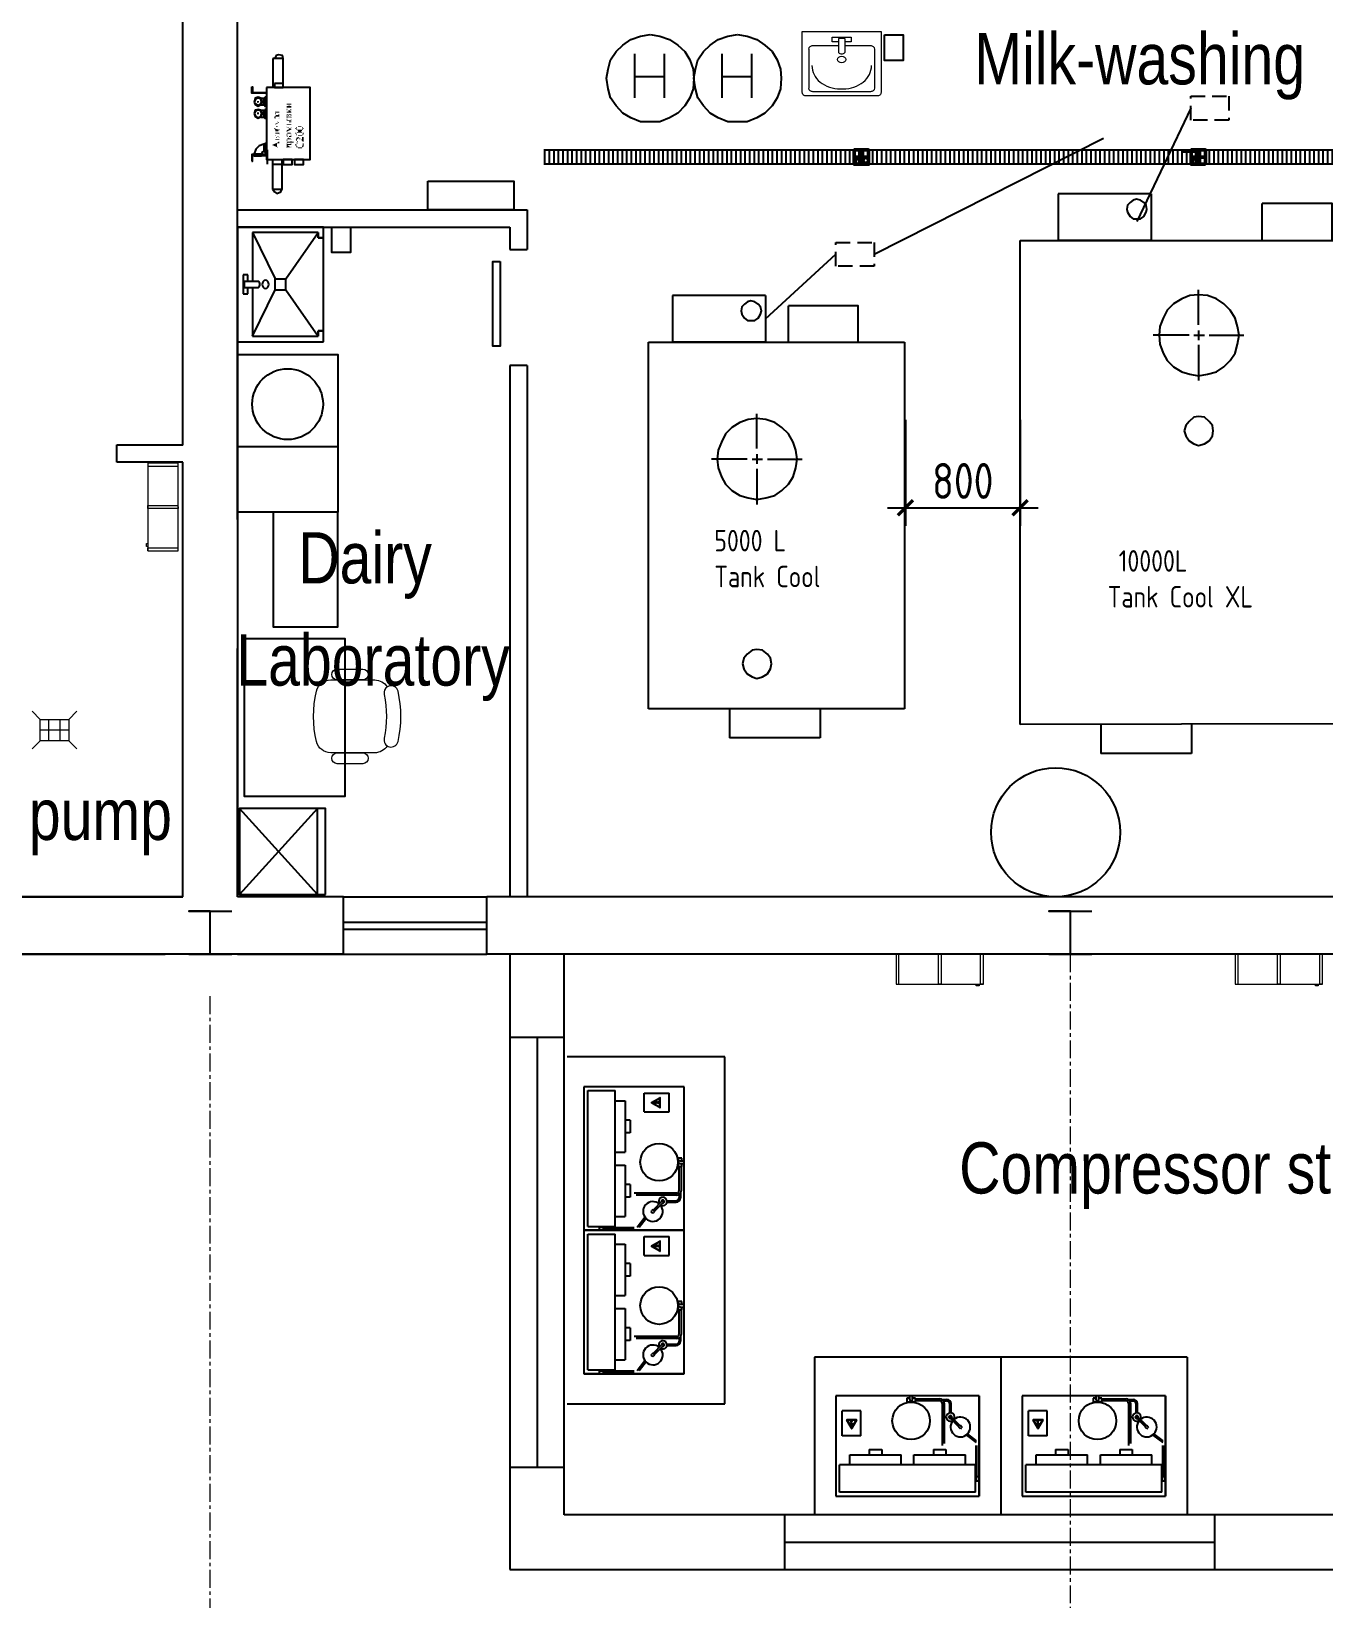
# Model space of a CAD drawing. Header units: millimetres. Extents: x 18087 to 88242, y 6810 to 56435.
# Drawn here: x 70475 to 79489, y 18742 to 29670 of the extents above; entities that cross this region are included whole.
import ezdxf
from ezdxf.enums import TextEntityAlignment as Align

# ---------------------------------------------------------------- set-up
doc = ezdxf.new("R2010")
doc.units = ezdxf.units.MM
doc.linetypes.add('CENTER', pattern=[2, 1.25, -0.25, 0.25, -0.25])
doc.linetypes.add('HIDDEN', pattern=[0.375, 0.25, -0.125])
for name, color, linetype, lineweight in [('11тх', 3, 'Continuous', 30), ('axis 2', 40, 'CENTER', 9), ('dim', 4, 'Continuous', 20)]:
    doc.layers.add(name, color=color, linetype=linetype, lineweight=lineweight)
for name, color, linetype in [('equipment2', 4, 'Continuous'), ('equipments', 4, 'Continuous'), ('sanitary', 4, 'Continuous'), ('Tehnologia', 4, 'Continuous'), ('Tehnologiya', 4, 'Continuous'), ('txt', 7, 'Continuous'), ('wall', 5, 'Continuous'), ('wall2', 7, 'Continuous'), ('К1', 16, 'Continuous')]:
    doc.layers.add(name, color=color, linetype=linetype)
doc.styles.add('Arial', font='arial.ttf', dxfattribs={"width": 0.8, "height": 1.75})
doc.styles.add('GOST 2.304', font='CS_Gost2304.shx')
doc.styles.get("Standard").update_dxf_attribs({"font": 'arial.ttf'})
doc.linetypes.add('ЗИГЗАГ', pattern='A,0.0001,-0.2,[131,ltypeshp.shx,S=0.2,R=0,X=-0.2,Y=0],-0.4,[131,ltypeshp.shx,S=0.2,R=180,X=0.2,Y=0],-0.2', length=0.8001)
doc.dimstyles.new('SPDS$0', dxfattribs={"dimscale": 100, "dimtxt": 2.5, "dimasz": 1.5, "dimexe": 1.25, "dimexo": 0.625, "dimtad": 1, "dimdec": 0, "dimrnd": 0.001, "dimtxsty": 'GOST 2.304', "dimblk": 'ARCHTICK', "dimcen": 1.5, "dimdle": 1.25, "dimadec": 0, "dimazin": 2, "dimtfac": 0.75, "dimtdec": 0, "dimtmove": 1, "dimatfit": 0, "dimfxl": 1, "dimtolj": 1, "dimarcsym": 0})

# ---------------------------------------------------------------- blocks, each defined once
blk = doc.blocks.new('input_sink2.dwg')
at = {"color": 0, "linetype": 'Continuous', "lineweight": 0, "ltscale": 25.4}
for p, q in [((396, 230), (124, 230)), ((102, 203), (102, 22)), ((419, -203), (419, 203)), ((41, -67), (41, 67)), ((41, 67), (72, 67)), ((49, 22), (147, 22)), ((49, 22), (49, -22)), ((72, 67), (72, 22)), ((401, -10), (401, 10)), ((72, -67), (41, -67)), ((49, -22), (147, -22)), ((72, -22), (72, -67)), ((102, -22), (102, -203)), ((124, -230), (396, -230))]:
    blk.add_line(p, q, dxfattribs=at)
at = {"color": 0, "linetype": 'Continuous', "lineweight": 0, "ltscale": 25.4, "flags": 128}
blk.add_lwpolyline([(450, -248, -0.415724), (427, -275), (0, -275), (0, 275), (427, 275, -0.415724), (450, 248)], format="xyb", close=True, dxfattribs=at)
at = {"color": 0, "linetype": 'Continuous', "lineweight": 0, "ltscale": 25.4}
blk.add_arc((128, 0), 29.1, 310.9181, 49.0813, dxfattribs=at)
for centre, major_axis, start_param, end_param in [((124, 203), (0, 27.5), 6.283185, 7.853982), ((396, 203), (0, 27.5), 4.712388, 6.283186), ((239, 10), (0, 198), 4.712388, 6.283186), ((239, -10), (0, 198), 3.141592, 4.71239), ((124, -203), (0, 27.5), 1.570796, 3.141593), ((396, -203), (0, 27.5), 3.141592, 4.71239)]:
    blk.add_ellipse(centre, major_axis=major_axis, ratio=0.818182, start_param=start_param, end_param=end_param, dxfattribs=at)
blk.add_ellipse((196, 0), major_axis=(0, 28.4), ratio=0.818182, dxfattribs=at)
at = {"flags": 1}
for tag in ['Reference', 'Description', 'Type', 'Manufacturer', 'Model', 'Inventory_No.', 'Part_No.', 'Cost']:
    blk.add_attdef(tag, (0, -275), '', height=0.125, dxfattribs=at)
blk = doc.blocks.new('A$C1C795F2A')
at = {"layer": '11тх', "color": 4, "lineweight": 5, "ltscale": 125}
for p, q in [((-1, 582), (-211, 582)), ((-1, 602), (-1, 582)), ((-1, 572), (9, 572)), ((9, 552), (-1, 552)), ((9, 572), (9, 552)), ((-211, 297), (-211, 307)), ((-211, 307), (-1, 307)), ((-1, 287), (-211, 287)), ((-1, 307), (-1, 287)), ((-1, 12), (-211, 12)), ((-1, -8), (-1, 12))]:
    blk.add_line(p, q, dxfattribs=at)
blk.add_lwpolyline([(-211, -8), (-1, -8), (-1, 602), (-211, 602)], close=True, dxfattribs=at)
blk = doc.blocks.new('A$C22213773')
at = {"layer": 'equipment2', "ltscale": 100}
blk.add_hatch(color=4, dxfattribs=at).paths.add_polyline_path([(489, 869, 0.608312), (489, 870, -0.608312)], flags=0)
at = {"layer": 'equipment2', "color": 4, "ltscale": 100}
for p, q in [((-37, 980), (-37, -20)), ((663, 980), (-37, 980)), ((-10, 6), (-10, 954)), ((-10, 954), (182, 954)), ((182, 6), (182, 954)), ((182, 883), (252, 883)), ((252, 883), (252, 525)), ((383, 936), (558, 936)), ((383, 805), (383, 936)), ((436, 871), (493, 904)), ((489, 898), (443, 871)), ((481, 872), (460, 878)), ((466, 867), (460, 878)), ((480, 877), (481, 872)), ((480, 877), (489, 870)), ((493, 843), (493, 896)), ((496, 837), (496, 902)), ((558, 805), (558, 936)), ((663, 464), (663, 980)), ((383, 805), (558, 805)), ((493, 835), (436, 868)), ((443, 867), (489, 841)), ((466, 867), (450, 872)), ((450, 867), (450, 872)), ((450, 867), (471, 864)), ((467, 872), (480, 870)), ((471, 864), (467, 872)), ((478, 866), (480, 870)), ((478, 866), (489, 869)), ((480, 870), (480, 870)), ((287, 748), (252, 748)), ((287, 660), (252, 660)), ((287, 748), (287, 660)), ((182, 525), (252, 525)), ((182, 525), (252, 525)), ((646, 484), (620, 484)), ((620, 484), (620, 425)), ((634, 464), (663, 464)), ((634, 445), (663, 445)), ((646, 464), (646, 484)), ((646, 425), (646, 445)), ((663, -20), (663, 464)), ((182, 435), (252, 435)), ((252, 435), (252, 76)), ((620, 425), (646, 425)), ((627, 254), (627, 425)), ((641, 425), (641, 254)), ((287, 299), (252, 299)), ((287, 299), (287, 212)), ((612, 239), (315, 239)), ((612, 225), (329, 225)), ((628, 230), (628, 207)), ((637, 239), (637, 207)), ((287, 212), (252, 212)), ((432, 111), (438, 117)), ((432, 111), (438, 105)), ((445, 124), (438, 117)), ((445, 124), (451, 117)), ((447, 121), (510, 185)), ((457, 111), (451, 117)), ((457, 111), (451, 105)), ((455, 114), (518, 177)), ((543, 185), (606, 185)), ((543, 176), (606, 176)), ((-10, 6), (182, 6)), ((70, 1), (99, 1)), ((70, 1), (70, -18)), ((75, 1), (75, 6)), ((94, 1), (94, 6)), ((99, 1), (99, -18)), ((99, 0), (315, 0)), ((182, 76), (252, 76)), ((388, 69), (336, 0)), ((397, 63), (349, 0)), ((445, 99), (438, 105)), ((445, 99), (451, 105)), ((-37, -20), (663, -20)), ((663, -20), (-37, -20)), ((70, -18), (99, -18)), ((99, -14), (315, -14))]:
    blk.add_line(p, q, dxfattribs=at)
blk.add_lwpolyline([(478, 866), (480, 870)], dxfattribs=at)
for centre, radius in [((493, 900), 1.44), ((493, 900), 1.44), ((439, 869), 1.44), ((439, 869), 1.44), ((493, 839), 1.44), ((493, 839), 1.44), ((488, 455), 131)]:
    blk.add_circle(centre, radius, dxfattribs=at)
for centre, radius, start, end in [((493, 900), 3.99, 209.8459, 270), ((494, 902), 2.19, 0, 119.8459), ((437, 869), 2.19, 119.8459, 240.1541), ((439, 869), 3.99, 330.1541, 29.8459), ((488, 869), 0.437, 285.626, 50.8765), ((493, 839), 3.99, 90, 150.1541), ((494, 837), 2.19, 240.1541, 0), ((634, 455), 9.62, 90, 270), ((612, 254), 28.9, 270, 0), ((612, 254), 14.9, 270, 0), ((445, 111), 69, 49.3657, 40.6343), ((514, 181), 28.9, 235.4757, 214.5243), ((514, 181), 10.5, 255, 195), ((514, 181), 5.25, 315, 135), ((606, 207), 21.9, 270, 0), ((606, 207), 30.6, 270, 0)]:
    blk.add_arc(centre, radius, start, end, dxfattribs=at)
blk = doc.blocks.new('A$C34897D0F')
at = {"layer": 'equipment2', "linetype": 'Continuous'}
for p, q in [((-212, 327), (-860, 327)), ((-860, 327), (-860, 0)), ((-1125, 0), (1125, 0)), ((-1125, -3374), (-1125, 0)), ((1125, 4), (1125, -3370)), ((1125, -3370), (-1125, -3374))]:
    blk.add_line(p, q, dxfattribs=at)
for points in [[(-381, 220), (-375, 198), (-358, 169), (-336, 152), (-313, 152), (-285, 152), (-262, 169), (-245, 198), (-240, 220), (-245, 248), (-262, 265), (-285, 282), (-313, 288), (-336, 282), (-358, 265), (-375, 248), (-381, 220)], [(-212, 327), (-212, 0)], [(564, 4), (564, 258)], [(1051, 4), (1051, 258), (564, 258)], [(-212, 0), (-860, 0)], [(-156, -660), (-150, -722), (-128, -784), (-100, -835), (-55, -880), (2, -914), (58, -931), (120, -942), (182, -931), (244, -914), (295, -880), (340, -835), (374, -784), (391, -722), (402, -660), (391, -598), (374, -541), (340, -485), (295, -440), (244, -406), (182, -383), (120, -378), (58, -383), (2, -406), (-55, -440), (-100, -485), (-128, -541), (-150, -598), (-156, -660)], [(120, -587), (120, -344)], [(120, -626), (120, -694)], [(53, -660), (-196, -660)], [(86, -660), (160, -660)], [(120, -727), (120, -976)], [(194, -660), (436, -660)], [(19, -1327), (30, -1361), (53, -1395), (86, -1417), (120, -1429), (160, -1417), (194, -1395), (216, -1361), (222, -1327), (216, -1288), (194, -1260), (160, -1231), (120, -1226), (86, -1231), (53, -1260), (30, -1288), (19, -1327)], [(-561, -3374), (-561, -3577)], [(71, -3374), (71, -3577)], [(71, -3577), (-561, -3577)]]:
    blk.add_lwpolyline(points, dxfattribs=at)
at = {"layer": 'dim', "ltscale": 125, "insert": (-514, -2158), "char_height": 150, "width": 1638.88, "attachment_point": 1, "style": 'GOST 2.304'}
blk.add_mtext(' 10000L\\PTank Cool XL', dxfattribs=at)
blk = doc.blocks.new('A$C272230C7')
at = {"layer": 'equipment2', "linetype": 'Continuous'}
for p, q in [((-77, -205), (-725, -205)), ((-725, -205), (-725, -532)), ((-891, -532), (894, -532)), ((-891, -3088), (-891, -532)), ((894, -532), (894, -3088)), ((894, -3088), (-891, -3088))]:
    blk.add_line(p, q, dxfattribs=at)
for points in [[(-77, -205), (-77, -532)], [(-246, -312), (-240, -335), (-223, -363), (-201, -380), (-178, -380), (-150, -380), (-127, -363), (-110, -335), (-105, -312), (-110, -284), (-127, -267), (-150, -250), (-178, -244), (-201, -250), (-223, -267), (-240, -284), (-246, -312)], [(84, -532), (84, -278)], [(571, -532), (571, -278), (84, -278)], [(-77, -532), (-725, -532)], [(-412, -1346), (-406, -1408), (-384, -1470), (-356, -1521), (-311, -1566), (-254, -1600), (-198, -1617), (-136, -1628), (-74, -1617), (-12, -1600), (39, -1566), (84, -1521), (118, -1470), (135, -1408), (146, -1346), (135, -1284), (118, -1228), (84, -1171), (39, -1126), (-12, -1092), (-74, -1070), (-136, -1064), (-198, -1070), (-254, -1092), (-311, -1126), (-356, -1171), (-384, -1228), (-406, -1284), (-412, -1346)], [(-136, -1273), (-136, -1030)], [(-203, -1346), (-452, -1346)], [(-170, -1346), (-96, -1346)], [(-136, -1312), (-136, -1380)], [(-136, -1414), (-136, -1662)], [(-62, -1346), (180, -1346)], [(-237, -2775), (-226, -2809), (-203, -2843), (-170, -2865), (-136, -2876), (-96, -2865), (-62, -2843), (-40, -2809), (-34, -2775), (-40, -2735), (-62, -2707), (-96, -2679), (-136, -2673), (-170, -2679), (-203, -2707), (-226, -2735), (-237, -2775)], [(-327, -3088), (-327, -3291)], [(306, -3088), (306, -3291)], [(306, -3291), (-327, -3291)]]:
    blk.add_lwpolyline(points, dxfattribs=at)
at = {"layer": 'dim', "ltscale": 125, "insert": (-433, -1840), "char_height": 150, "width": 1405.81, "attachment_point": 1, "style": 'GOST 2.304'}
blk.add_mtext('5000 L\\PTank Cool ', dxfattribs=at)
blk = doc.blocks.new('_ARCHTICK')
at = {"color": 0, "linetype": 'ByBlock', "const_width": 0.15}
blk.add_lwpolyline([(-0.354, -0.354), (0.354, 0.354)], dxfattribs=at)
blk = doc.blocks.new('*D461')
at = {"layer": 'Defpoints', "color": 0, "ltscale": 125, "transparency": 16777216}
for p in [(76572, 27025, -3071), (77372, 27025), (77372, 26348)]:
    blk.add_point(p, dxfattribs=at)
at = {"layer": 'dim', "color": 0, "lineweight": -2, "ltscale": 125, "transparency": 16777216}
for p, q in [((76572, 26962), (76572, 26223)), ((77372, 26962), (77372, 26223)), ((76447, 26348), (77497, 26348))]:
    blk.add_line(p, q, dxfattribs=at)
at = {"layer": 'dim', "color": 0, "lineweight": -2, "ltscale": 125, "transparency": 16777216, "xscale": 150, "yscale": 150, "zscale": 150, "rotation": 180}
blk.add_blockref('_ARCHTICK', (76572, 26348), dxfattribs=at)
at = {"layer": 'dim', "color": 0, "lineweight": -2, "ltscale": 125, "transparency": 16777216, "xscale": 150, "yscale": 150, "zscale": 150}
blk.add_blockref('_ARCHTICK', (77372, 26348), dxfattribs=at)
at = {"layer": 'dim', "color": 0, "ltscale": 125, "transparency": 16777216, "insert": (76972, 26535), "char_height": 250, "attachment_point": 5, "style": 'GOST 2.304'}
blk.add_mtext('\\A1;800', dxfattribs=at)
blk = doc.blocks.new('ACTRIX_134')
at = {"color": 0, "linetype": 'Continuous', "lineweight": 0, "ltscale": 25.4, "flags": 128}
for points in [[(6.92, 23.19, -1), (6.02, 19.39, 0.101392), (-6.02, 19.39, -1), (-6.92, 23.19, -0.116963)], [(-8.1, 20.2, 0.260446), (-10, 16.8), (-10, 4.7, 0.34754), (-6.92, 0.81, 0.116963), (6.92, 0.81, 0.34754), (10, 4.7), (10, 16.8, 0.260446), (8.1, 20.2, -0.313361), (6.02, 19.39, 0.101392), (-6.02, 19.39, -0.313361)], [(-13, 13.5), (-13, 6.5, 1), (-10, 6.5), (-10, 13.5, 1)], [(13, 13.5, 1), (10, 13.5), (10, 6.5, 1), (13, 6.5)]]:
    blk.add_lwpolyline(points, format="xyb", close=True, dxfattribs=at)
blk = doc.blocks.new('*U540')
at = {"color": 0, "linetype": 'Continuous'}
for p, q in [((-324, 600), (-400, 600)), ((-400, 600), (-400, 0)), ((381, 600), (-381, 600)), ((-362, 562), (-324, 562)), ((-324, 562), (-362, 562)), ((-362, 562), (-362, 106)), ((-324, 562), (-324, 600)), ((-324, 600), (-324, 562)), ((324, 600), (324, 562)), ((400, 600), (324, 600)), ((324, 562), (324, 600)), ((324, 562), (362, 562)), ((362, 562), (324, 562)), ((362, 106), (362, 562)), ((400, 0), (400, 600)), ((-22, 49), (-22, 147)), ((22, 49), (22, 147)), ((-400, 0), (400, 0)), ((-362, 106), (-22, 106)), ((-22, 72), (-67, 72)), ((-67, 72), (-67, 41)), ((-67, 41), (67, 41)), ((22, 49), (-22, 49)), ((22, 106), (362, 106)), ((67, 72), (22, 72)), ((67, 41), (67, 72))]:
    blk.add_line(p, q, dxfattribs=at)
for points in [[(-38, 338), (-362, 562)], [(38, 338), (362, 562)], [(38, 262), (-38, 262), (-38, 338)], [(38, 262), (38, 338), (-38, 338)], [(-362, 106), (-38, 262)], [(362, 106), (38, 262)]]:
    blk.add_lwpolyline(points, dxfattribs=at)
blk.add_arc((0, 128), 29.1, 40.9187, 139.0819, dxfattribs=at)
at = {"color": 0, "linetype": 'Continuous', "extrusion": (0, 0, -1)}
blk.add_ellipse((0, 196), major_axis=(-28.4, 0), ratio=0.818182, start_param=3.141593, end_param=9.424778, dxfattribs=at)
blk = doc.blocks.new('A$C317A2AF6')
at = {"layer": 'equipment2', "linetype": 'Continuous'}
for p, q in [((-220, 197), (-175, 248)), ((-175, 248), (-118, 282)), ((-118, 282), (-51, 305)), ((-51, 305), (11, 310)), ((11, 310), (85, 305)), ((85, 305), (147, 282)), ((147, 282), (203, 248)), ((203, 248), (254, 197)), ((-282, 73), (-259, 141)), ((-259, 141), (-220, 197)), ((254, 197), (288, 141)), ((288, 141), (316, 73)), ((-293, 6), (-282, 73)), ((-282, -62), (-293, 6)), ((-158, 102), (147, 102)), ((0, -102), (0, 102)), ((316, 73), (316, 6)), ((316, 6), (316, -62)), ((-259, -130), (-282, -62)), ((147, -102), (-158, -102)), ((316, -62), (288, -130)), ((-220, -186), (-259, -130)), ((-175, -231), (-220, -186)), ((254, -186), (203, -231)), ((288, -130), (254, -186)), ((-118, -271), (-175, -231)), ((-51, -288), (-118, -271)), ((11, -299), (-51, -288)), ((85, -288), (11, -299)), ((147, -271), (85, -288)), ((203, -231), (147, -271))]:
    blk.add_line(p, q, dxfattribs=at)
blk = doc.blocks.new('A$C429D7F62')
at = {"lineweight": 20, "ltscale": 100}
for p, q in [((57, 207), (0, 263)), ((257, 207), (313, 263)), ((57, 207), (257, 207)), ((57, 57), (57, 207)), ((57, 132), (257, 132)), ((117, 207), (117, 57)), ((197, 207), (197, 57)), ((257, 207), (257, 57)), ((0, 0), (57, 57)), ((257, 57), (57, 57)), ((313, 0), (257, 57))]:
    blk.add_line(p, q, dxfattribs=at)

msp = doc.modelspace()

# ---------------------------------------------------------------- hatches: boundary and pattern name
at = {"layer": 'Tehnologia', "linetype": 'Continuous'}
h = msp.add_hatch(color=256, dxfattribs=at)
edge = h.paths.add_edge_path()
edge.add_line((72170.4, 29075), (72170.4, 29069.4))
edge.add_line((72170.4, 29069.4), (72170.4, 29063.7))
edge.add_line((72170.4, 29063.7), (72176, 29063.7))
edge.add_line((72176, 29063.7), (72176, 29075))
edge.add_line((72176, 29075), (72181.7, 29075))
edge.add_line((72181.7, 29075), (72187.3, 29075))
edge.add_line((72187.3, 29075), (72198.6, 29075))
edge.add_line((72198.6, 29075), (72204.2, 29075))
edge.add_line((72204.2, 29075), (72204.2, 29080.6))
edge.add_line((72204.2, 29080.6), (72204.2, 29091.9))
edge.add_line((72204.2, 29091.9), (72204.2, 29086.3))
edge.add_line((72204.2, 29086.3), (72181.7, 29086.3))
edge.add_line((72181.7, 29086.3), (72176, 29080.6))
h = msp.add_hatch(color=256, dxfattribs=at)
edge = h.paths.add_edge_path()
edge.add_line((72176, 29120.1), (72181.7, 29091.9))
edge.add_line((72181.7, 29091.9), (72176, 29091.9))
edge.add_line((72176, 29091.9), (72176, 29097.6))
edge.add_line((72176, 29097.6), (72176, 29108.8))
for points in [[(72176, 29108.8), (72176, 29103.2), (72204.2, 29103.2), (72204.2, 29097.6), (72204.2, 29114.5), (72204.2, 29108.8), (72198.6, 29108.8)], [(72198.6, 29091.9), (72198.6, 29086.3), (72204.2, 29086.3), (72204.2, 29091.9)], [(72255, 29170.9), (72255, 29154), (72255, 29159.6), (72260.6, 29159.6), (72277.5, 29148.3), (72277.5, 29137), (72288.8, 29137), (72288.8, 29148.3), (72283.2, 29148.3), (72260.6, 29159.6), (72260.6, 29165.2), (72255, 29165.2)], [(72255, 29148.3), (72255, 29137), (72260.6, 29137), (72277.5, 29137), (72277.5, 29148.3)], [(72255, 29125.8), (72255, 29120.1), (72260.6, 29120.1), (72260.6, 29125.8), (72260.6, 29131.4), (72255, 29131.4)], [(72255, 29075), (72255, 29063.7), (72260.6, 29063.7), (72260.6, 29075), (72260.6, 29080.6), (72260.6, 29086.3), (72266.3, 29086.3), (72266.3, 29080.6), (72271.9, 29080.6), (72271.9, 29075), (72271.9, 29086.3), (72266.3, 29091.9), (72255, 29091.9), (72255, 29086.3), (72255, 29080.6)], [(72260.6, 29165.2), (72260.6, 29159.6), (72288.8, 29159.6), (72288.8, 29154), (72288.8, 29170.9), (72288.8, 29165.2), (72283.2, 29165.2), (72277.5, 29165.2)], [(72260.6, 29120.1), (72266.3, 29120.1), (72266.3, 29114.5), (72271.9, 29108.8), (72271.9, 29120.1)], [(72260.6, 29063.7), (72260.6, 29069.4), (72283.2, 29069.4), (72288.8, 29063.7), (72288.8, 29080.6), (72288.8, 29086.3), (72288.8, 29091.9), (72288.8, 29075), (72271.9, 29075), (72271.9, 29091.9), (72271.9, 29086.3), (72271.9, 29075), (72260.6, 29075)], [(72271.9, 29120.1), (72271.9, 29108.8), (72271.9, 29114.5), (72277.5, 29114.5), (72277.5, 29120.1), (72288.8, 29120.1), (72288.8, 29131.4), (72288.8, 29125.8), (72283.2, 29125.8), (72277.5, 29120.1)], [(72271.9, 29091.9), (72271.9, 29075), (72271.9, 29080.6), (72271.9, 29086.3), (72283.2, 29086.3), (72283.2, 29080.6), (72288.8, 29080.6), (72288.8, 29075), (72288.8, 29091.9), (72283.2, 29091.9)], [(72170.4, 28990.4), (72176, 28984.8), (72176, 28990.4), (72176, 28996.1), (72176, 29001.7), (72204.2, 29001.7), (72204.2, 28996.1), (72204.2, 28990.4), (72204.2, 29001.7), (72192.9, 29001.7), (72192.9, 29007.3), (72181.7, 29007.3), (72181.7, 29001.7), (72176, 29001.7), (72176, 28996.1), (72170.4, 28996.1)], [(72176, 29046.8), (72198.6, 29035.5), (72204.2, 29035.5)], [(72176, 29024.2), (72176, 29013), (72176, 29018.6), (72204.2, 29035.5), (72198.6, 29035.5)], [(72176, 28973.5), (72176, 28945.3), (72181.7, 28939.7), (72181.7, 28945.3), (72176, 28945.3), (72176, 28962.2)], [(72176, 28962.2), (72176, 28956.6), (72198.6, 28956.6), (72204.2, 28950.9), (72204.2, 28945.3), (72204.2, 28967.9), (72204.2, 28962.2), (72198.6, 28962.2)], [(72255, 29063.7), (72255, 29041.2), (72255, 29046.8), (72260.6, 29046.8), (72288.8, 29046.8), (72288.8, 29041.2), (72288.8, 29063.7), (72288.8, 29058.1), (72283.2, 29052.4), (72260.6, 29052.4), (72260.6, 29058.1), (72255, 29058.1)], [(72255, 29007.3), (72255, 29001.7), (72277.5, 28990.4), (72288.8, 28984.8), (72288.8, 28990.4), (72260.6, 29001.7)], [(72255, 28979.1), (72255, 28967.9), (72260.6, 28967.9), (72260.6, 28973.5), (72288.8, 28984.8), (72277.5, 28990.4)], [(72260.6, 29001.7), (72283.2, 29001.7), (72288.8, 28996.1), (72288.8, 28990.4), (72288.8, 29007.3), (72288.8, 29001.7)], [(72271.9, 29041.2), (72271.9, 29024.2), (72271.9, 29029.9), (72271.9, 29035.5), (72283.2, 29035.5), (72288.8, 29035.5), (72288.8, 29029.9), (72288.8, 29041.2)], [(72317, 28956.6), (72322.7, 28950.9), (72322.7, 28945.3), (72322.7, 28956.6), (72322.7, 28962.2), (72328.3, 28962.2), (72333.9, 28962.2), (72362.1, 28962.2), (72367.8, 28962.2), (72367.8, 28956.6), (72367.8, 28945.3), (72373.4, 28950.9), (72373.4, 28956.6), (72373.4, 28962.2), (72367.8, 28962.2), (72362.1, 28962.2), (72362.1, 28967.9), (72356.5, 28967.9), (72356.5, 28973.5), (72339.6, 28973.5), (72333.9, 28967.9), (72328.3, 28967.9), (72328.3, 28962.2), (72322.7, 28962.2), (72317, 28962.2)], [(72322.7, 28984.8), (72328.3, 28984.8), (72328.3, 28979.1), (72333.9, 28979.1), (72333.9, 28973.5), (72362.1, 28973.5), (72362.1, 28979.1), (72367.8, 28984.8), (72367.8, 28990.4), (72362.1, 28990.4), (72362.1, 28984.8), (72328.3, 28984.8), (72328.3, 28990.4), (72322.7, 28990.4)], [(72153.5, 28877.6), (72192.9, 28860.7), (72198.6, 28860.7), (72204.2, 28860.7), (72204.2, 28855.1), (72204.2, 28872), (72204.2, 28866.3), (72204.2, 28860.7), (72198.6, 28860.7), (72187.3, 28866.3), (72187.3, 28888.9), (72187.3, 28872), (72164.7, 28877.6)], [(72176, 28922.7), (72176, 28905.8), (72176, 28911.5), (72176, 28917.1), (72176, 28922.7), (72176, 28928.4), (72176, 28934), (72181.7, 28934), (72181.7, 28928.4), (72187.3, 28928.4), (72187.3, 28922.7), (72187.3, 28917.1), (72187.3, 28934), (72176, 28934), (72176, 28928.4)], [(72187.3, 28934), (72187.3, 28917.1), (72187.3, 28922.7), (72187.3, 28928.4), (72187.3, 28934), (72198.6, 28934), (72204.2, 28928.4), (72204.2, 28922.7), (72204.2, 28934), (72198.6, 28934), (72198.6, 28939.7), (72192.9, 28939.7), (72192.9, 28934)], [(72255, 28939.7), (72260.6, 28934), (72283.2, 28934), (72288.8, 28934), (72288.8, 28939.7), (72288.8, 28945.3), (72288.8, 28950.9), (72288.8, 28956.6), (72288.8, 28945.3), (72283.2, 28945.3), (72283.2, 28939.7), (72271.9, 28939.7), (72271.9, 28934), (72266.3, 28934), (72260.6, 28939.7), (72260.6, 28945.3), (72255, 28945.3)], [(72255, 28900.2), (72260.6, 28888.9), (72260.6, 28894.5), (72305.7, 28894.5), (72305.7, 28888.9), (72305.7, 28905.8), (72305.7, 28900.2), (72288.8, 28900.2), (72288.8, 28905.8), (72283.2, 28905.8), (72283.2, 28900.2), (72260.6, 28900.2)], [(72255, 28888.9), (72255, 28855.1), (72260.6, 28860.7), (72260.6, 28877.6), (72288.8, 28877.6), (72288.8, 28872), (72288.8, 28888.9), (72283.2, 28888.9), (72283.2, 28883.3), (72260.6, 28883.3), (72260.6, 28888.9)], [(72317, 28894.5), (72322.7, 28894.5), (72322.7, 28888.9), (72328.3, 28888.9), (72333.9, 28888.9), (72333.9, 28894.5)], [(72317, 28877.6), (72317, 28872), (72322.7, 28872), (72322.7, 28866.3), (72322.7, 28860.7), (72328.3, 28860.7), (72333.9, 28860.7), (72333.9, 28855.1), (72362.1, 28855.1), (72362.1, 28860.7), (72367.8, 28860.7), (72367.8, 28866.3), (72373.4, 28866.3), (72373.4, 28872), (72373.4, 28877.6), (72373.4, 28883.3), (72373.4, 28888.9), (72367.8, 28888.9), (72367.8, 28877.6), (72367.8, 28872), (72362.1, 28872), (72362.1, 28866.3), (72362.1, 28860.7), (72333.9, 28860.7), (72333.9, 28866.3), (72328.3, 28866.3), (72328.3, 28872), (72322.7, 28872), (72322.7, 28877.6), (72322.7, 28888.9), (72322.7, 28883.3), (72317, 28883.3)], [(72322.7, 28945.3), (72328.3, 28945.3), (72333.9, 28945.3), (72333.9, 28939.7), (72362.1, 28939.7), (72362.1, 28945.3), (72367.8, 28945.3), (72367.8, 28956.6), (72367.8, 28950.9), (72362.1, 28945.3), (72328.3, 28945.3), (72328.3, 28950.9), (72322.7, 28950.9), (72322.7, 28956.6)], [(72328.3, 28905.8), (72328.3, 28900.2), (72333.9, 28900.2), (72333.9, 28905.8), (72328.3, 28905.8), (72328.3, 28911.5), (72328.3, 28917.1)], [(72362.1, 28934), (72362.1, 28928.4), (72362.1, 28922.7), (72362.1, 28905.8), (72367.8, 28900.2), (72373.4, 28900.2), (72373.4, 28934)]]:
    msp.add_hatch(color=256, dxfattribs=at).paths.add_polyline_path(points)
h = msp.add_hatch(color=256, dxfattribs=at)
edge = h.paths.add_edge_path()
edge.add_line((72181.7, 29063.7), (72176, 29063.7))
edge.add_line((72176, 29063.7), (72176, 29069.4))
edge.add_line((72176, 29069.4), (72176, 29075))
h = msp.add_hatch(color=256, dxfattribs=at)
edge = h.paths.add_edge_path()
edge.add_line((72187.3, 29063.7), (72204.2, 29063.7))
edge.add_line((72204.2, 29063.7), (72204.2, 29075))
edge.add_line((72204.2, 29075), (72204.2, 29069.4))
edge.add_line((72204.2, 29069.4), (72198.6, 29063.7))
h = msp.add_hatch(color=256, dxfattribs=at)
edge = h.paths.add_edge_path()
edge.add_line((72255, 29114.5), (72255, 29097.6))
edge.add_line((72255, 29097.6), (72255, 29103.2))
edge.add_line((72255, 29103.2), (72288.8, 29103.2))
edge.add_line((72288.8, 29103.2), (72288.8, 29097.6))
edge.add_line((72288.8, 29097.6), (72288.8, 29114.5))
edge.add_line((72288.8, 29114.5), (72288.8, 29108.8))
edge.add_line((72288.8, 29108.8), (72271.9, 29120.1))
edge.add_line((72271.9, 29120.1), (72271.9, 29108.8))
edge.add_line((72271.9, 29108.8), (72255, 29108.8))
h = msp.add_hatch(color=256, dxfattribs=at)
edge = h.paths.add_edge_path()
edge.add_line((72176, 28984.8), (72176, 28979.1))
edge.add_line((72176, 28979.1), (72176, 28973.5))
edge.add_line((72176, 28973.5), (72198.6, 28973.5))
edge.add_line((72198.6, 28973.5), (72198.6, 28979.1))
edge.add_line((72198.6, 28979.1), (72204.2, 28979.1))
edge.add_line((72204.2, 28979.1), (72204.2, 28984.8))
edge.add_line((72204.2, 28984.8), (72204.2, 28990.4))
edge.add_line((72204.2, 28990.4), (72204.2, 28996.1))
edge.add_line((72204.2, 28996.1), (72204.2, 29001.7))
edge.add_line((72204.2, 29001.7), (72204.2, 28990.4))
edge.add_line((72204.2, 28990.4), (72198.6, 28984.8))
edge.add_line((72198.6, 28984.8), (72176, 28990.4))
h = msp.add_hatch(color=256, dxfattribs=at)
edge = h.paths.add_edge_path()
edge.add_line((72255, 29029.9), (72255, 29013))
edge.add_line((72255, 29013), (72255, 29018.6))
edge.add_line((72255, 29018.6), (72288.8, 29018.6))
edge.add_line((72288.8, 29018.6), (72288.8, 29013))
edge.add_line((72288.8, 29013), (72288.8, 29035.5))
edge.add_line((72288.8, 29035.5), (72288.8, 29029.9))
edge.add_line((72288.8, 29029.9), (72288.8, 29024.2))
edge.add_line((72288.8, 29024.2), (72271.9, 29024.2))
edge.add_line((72271.9, 29024.2), (72271.9, 29041.2))
edge.add_line((72271.9, 29041.2), (72271.9, 29035.5))
edge.add_line((72271.9, 29035.5), (72271.9, 29024.2))
edge.add_line((72271.9, 29024.2), (72255, 29024.2))
h = msp.add_hatch(color=256, dxfattribs=at)
edge = h.paths.add_edge_path()
edge.add_line((72255, 28939.7), (72255, 28945.3))
edge.add_line((72255, 28945.3), (72260.6, 28945.3))
edge.add_line((72260.6, 28945.3), (72260.6, 28950.9))
edge.add_line((72260.6, 28950.9), (72260.6, 28956.6))
edge.add_line((72260.6, 28956.6), (72283.2, 28956.6))
edge.add_line((72283.2, 28956.6), (72283.2, 28950.9))
edge.add_line((72283.2, 28950.9), (72288.8, 28950.9))
edge.add_line((72288.8, 28950.9), (72288.8, 28945.3))
edge.add_line((72288.8, 28945.3), (72288.8, 28956.6))
edge.add_line((72288.8, 28956.6), (72283.2, 28956.6))
edge.add_line((72283.2, 28956.6), (72283.2, 28962.2))
edge.add_line((72283.2, 28962.2), (72271.9, 28962.2))
edge.add_line((72271.9, 28962.2), (72266.3, 28962.2))
edge.add_line((72266.3, 28962.2), (72260.6, 28962.2))
edge.add_line((72260.6, 28962.2), (72260.6, 28956.6))
edge.add_line((72260.6, 28956.6), (72255, 28956.6))
edge.add_line((72255, 28956.6), (72255, 28950.9))
h = msp.add_hatch(color=256, dxfattribs=at)
edge = h.paths.add_edge_path()
edge.add_line((72317, 28990.4), (72322.7, 28984.8))
edge.add_line((72322.7, 28984.8), (72322.7, 28990.4))
edge.add_line((72322.7, 28990.4), (72322.7, 28996.1))
edge.add_line((72322.7, 28996.1), (72328.3, 28996.1))
edge.add_line((72328.3, 28996.1), (72328.3, 29001.7))
edge.add_line((72328.3, 29001.7), (72362.1, 29001.7))
edge.add_line((72362.1, 29001.7), (72362.1, 28996.1))
edge.add_line((72362.1, 28996.1), (72367.8, 28996.1))
edge.add_line((72367.8, 28996.1), (72367.8, 28990.4))
edge.add_line((72367.8, 28990.4), (72367.8, 28984.8))
edge.add_line((72367.8, 28984.8), (72373.4, 28990.4))
edge.add_line((72373.4, 28990.4), (72373.4, 28996.1))
edge.add_line((72373.4, 28996.1), (72367.8, 28996.1))
edge.add_line((72367.8, 28996.1), (72367.8, 29001.7))
edge.add_line((72367.8, 29001.7), (72362.1, 29001.7))
edge.add_line((72362.1, 29001.7), (72356.5, 29007.3))
edge.add_line((72356.5, 29007.3), (72333.9, 29007.3))
edge.add_line((72333.9, 29007.3), (72333.9, 29001.7))
edge.add_line((72333.9, 29001.7), (72328.3, 29001.7))
edge.add_line((72328.3, 29001.7), (72322.7, 29001.7))
edge.add_line((72322.7, 29001.7), (72322.7, 28996.1))
edge.add_line((72322.7, 28996.1), (72317, 28996.1))
h = msp.add_hatch(color=256, dxfattribs=at)
edge = h.paths.add_edge_path()
edge.add_line((72153.5, 28877.6), (72164.7, 28877.6))
edge.add_line((72164.7, 28877.6), (72187.3, 28872))
edge.add_line((72187.3, 28872), (72187.3, 28888.9))
edge.add_line((72187.3, 28888.9), (72192.9, 28888.9))
edge.add_line((72192.9, 28888.9), (72204.2, 28888.9))
edge.add_line((72204.2, 28888.9), (72204.2, 28905.8))
edge.add_line((72204.2, 28905.8), (72204.2, 28900.2))
edge.add_line((72204.2, 28900.2), (72198.6, 28900.2))
edge.add_line((72198.6, 28900.2), (72192.9, 28894.5))
h = msp.add_hatch(color=256, dxfattribs=at)
edge = h.paths.add_edge_path()
edge.add_line((72176, 28911.5), (72204.2, 28911.5))
edge.add_line((72204.2, 28911.5), (72204.2, 28905.8))
edge.add_line((72204.2, 28905.8), (72204.2, 28922.7))
edge.add_line((72204.2, 28922.7), (72204.2, 28928.4))
edge.add_line((72204.2, 28928.4), (72204.2, 28934))
edge.add_line((72204.2, 28934), (72204.2, 28922.7))
edge.add_line((72204.2, 28922.7), (72204.2, 28917.1))
edge.add_line((72204.2, 28917.1), (72187.3, 28917.1))
edge.add_line((72187.3, 28917.1), (72187.3, 28928.4))
edge.add_line((72187.3, 28928.4), (72187.3, 28934))
edge.add_line((72187.3, 28934), (72187.3, 28917.1))
edge.add_line((72187.3, 28917.1), (72176, 28917.1))
h = msp.add_hatch(color=256, dxfattribs=at)
edge = h.paths.add_edge_path()
edge.add_line((72255, 28911.5), (72255, 28905.8))
edge.add_line((72255, 28905.8), (72260.6, 28905.8))
edge.add_line((72260.6, 28905.8), (72260.6, 28900.2))
edge.add_line((72260.6, 28900.2), (72260.6, 28911.5))
edge.add_line((72260.6, 28911.5), (72260.6, 28917.1))
edge.add_line((72260.6, 28917.1), (72283.2, 28917.1))
edge.add_line((72283.2, 28917.1), (72288.8, 28911.5))
edge.add_line((72288.8, 28911.5), (72288.8, 28917.1))
edge.add_line((72288.8, 28917.1), (72283.2, 28917.1))
edge.add_line((72283.2, 28917.1), (72283.2, 28922.7))
edge.add_line((72283.2, 28922.7), (72271.9, 28922.7))
edge.add_line((72271.9, 28922.7), (72271.9, 28928.4))
edge.add_line((72271.9, 28928.4), (72266.3, 28928.4))
edge.add_line((72266.3, 28928.4), (72266.3, 28922.7))
edge.add_line((72266.3, 28922.7), (72260.6, 28922.7))
edge.add_line((72260.6, 28922.7), (72260.6, 28917.1))
edge.add_line((72260.6, 28917.1), (72255, 28917.1))
h = msp.add_hatch(color=256, dxfattribs=at)
edge = h.paths.add_edge_path()
edge.add_line((72260.6, 28860.7), (72288.8, 28860.7))
edge.add_line((72288.8, 28860.7), (72288.8, 28855.1))
edge.add_line((72288.8, 28855.1), (72288.8, 28872))
edge.add_line((72288.8, 28872), (72288.8, 28866.3))
edge.add_line((72288.8, 28866.3), (72283.2, 28866.3))
edge.add_line((72283.2, 28866.3), (72283.2, 28860.7))
edge.add_line((72283.2, 28860.7), (72260.6, 28877.6))
h = msp.add_hatch(color=256, dxfattribs=at)
edge = h.paths.add_edge_path()
edge.add_line((72317, 28917.1), (72322.7, 28911.5))
edge.add_line((72322.7, 28911.5), (72322.7, 28905.8))
edge.add_line((72322.7, 28905.8), (72328.3, 28905.8))
edge.add_line((72328.3, 28905.8), (72328.3, 28917.1))
edge.add_line((72328.3, 28917.1), (72333.9, 28922.7))
edge.add_line((72333.9, 28922.7), (72345.2, 28922.7))
edge.add_line((72345.2, 28922.7), (72345.2, 28917.1))
edge.add_line((72345.2, 28917.1), (72350.8, 28917.1))
edge.add_line((72350.8, 28917.1), (72356.5, 28917.1))
edge.add_line((72356.5, 28917.1), (72362.1, 28905.8))
edge.add_line((72362.1, 28905.8), (72362.1, 28911.5))
edge.add_line((72362.1, 28911.5), (72362.1, 28917.1))
edge.add_line((72362.1, 28917.1), (72356.5, 28917.1))
edge.add_line((72356.5, 28917.1), (72350.8, 28917.1))
edge.add_line((72350.8, 28917.1), (72350.8, 28922.7))
edge.add_line((72350.8, 28922.7), (72345.2, 28922.7))
edge.add_line((72345.2, 28922.7), (72345.2, 28928.4))
edge.add_line((72345.2, 28928.4), (72339.6, 28928.4))
edge.add_line((72339.6, 28928.4), (72339.6, 28934))
edge.add_line((72339.6, 28934), (72333.9, 28934))
edge.add_line((72333.9, 28934), (72328.3, 28928.4))
edge.add_line((72328.3, 28928.4), (72322.7, 28928.4))
edge.add_line((72322.7, 28928.4), (72322.7, 28922.7))
edge.add_line((72322.7, 28922.7), (72322.7, 28917.1))
h = msp.add_hatch(color=256, dxfattribs=at)
edge = h.paths.add_edge_path()
edge.add_line((72362.1, 28894.5), (72362.1, 28888.9))
edge.add_line((72362.1, 28888.9), (72367.8, 28888.9))
edge.add_line((72367.8, 28888.9), (72367.8, 28883.3))
edge.add_line((72367.8, 28883.3), (72367.8, 28877.6))
edge.add_line((72367.8, 28877.6), (72367.8, 28888.9))
edge.add_line((72367.8, 28888.9), (72362.1, 28888.9))
edge.add_line((72362.1, 28888.9), (72362.1, 28900.2))
at = {"layer": 'wall', "ltscale": 100}
h = msp.add_hatch(dxfattribs=at)
h.set_pattern_fill('LINE', color=4, scale=10, angle=90, style=0)
h.set_pattern_definition([(90, (-1957815.38, 1514845.6), (-31.75, 2e-15), [])])
edge = h.paths.add_edge_path()
edge.add_line((83273.1, 28743.2), (74050.5, 28743.2))
edge.add_line((74050.5, 28843.2), (74050.5, 28743.2))
edge.add_line((74050.5, 28843.2), (83273.1, 28843.2))

# ---------------------------------------------------------------- linework, layer by layer
at = {"layer": 'axis 2', "ltscale": 100}
for p, q in [((85113.1, 23235.5), (67685, 23235.5)), ((77722.4, 7709.5, 14587.6), (77722.4, 23235.5, 14587.6)), ((71722.4, 8617.2), (71722.4, 22965.3, 14587.6))]:
    msp.add_line(p, q, dxfattribs=at)
at = {"layer": 'equipment2', "lineweight": 25, "ltscale": 125}
msp.add_lwpolyline([(73240.7, 28625.5), (73840.7, 28625.5), (73840.7, 28425.5), (73240.7, 28425.5)], close=True, dxfattribs=at)
at = {"layer": 'equipment2', "color": 4, "ltscale": 100}
msp.add_circle((77619.3, 24085.1, 3070.7), 450, dxfattribs=at)
at = {"layer": 'Tehnologia', "linetype": 'Continuous'}
for points in [[(72232.3, 29275.2), (72232.3, 29478.2), (72226.6, 29500.8), (72198.4, 29506.4), (72181.5, 29500.8), (72170.2, 29478.2)], [(72159.1, 29481), (72159.1, 29278)], [(72221.1, 29481), (72159.1, 29481)], [(72187.3, 29481), (72187.3, 29475.4)], [(72192.9, 29481), (72187.3, 29481)], [(72170.4, 29306.2), (72170.4, 29278), (72232.4, 29278), (72232.4, 29306.2), (72170.4, 29306.2)], [(72012.5, 29283.7), (72018.1, 29283.7), (72018.1, 29244.2), (72114, 29244.2), (72114, 29238.5), (72012.5, 29238.5), (72012.5, 29283.7)], [(72018.1, 29266.7), (72012.5, 29266.7)], [(72029.4, 29176.5), (72035, 29159.6), (72057.6, 29148.3), (72074.5, 29159.6), (72085.8, 29176.5), (72074.5, 29204.7), (72057.6, 29210.4), (72035, 29204.7), (72029.4, 29176.5)], [(72029.4, 29176.5), (72040.7, 29165.2), (72057.6, 29154), (72074.5, 29165.2), (72080.2, 29176.5), (72074.5, 29199.1), (72057.6, 29204.7), (72040.7, 29199.1), (72029.4, 29176.5)], [(72057.6, 29176.5), (72057.6, 29182.2)], [(72097.1, 29154), (72097.1, 29204.7), (72114, 29204.7), (72114, 29154), (72074.5, 29154)], [(72074.5, 29204.7), (72097.1, 29204.7)], [(72102.7, 29210.4), (72102.7, 29148.3), (72114, 29148.3), (72114, 29210.4), (72102.7, 29210.4)], [(72114, 29278), (72114, 28776.1), (72418.5, 28776.1), (72418.5, 29278), (72114, 29278)], [(72029.4, 29097.6), (72035, 29075), (72057.6, 29063.7), (72074.5, 29075), (72085.8, 29097.6), (72074.5, 29120.1), (72057.6, 29125.8), (72035, 29120.1), (72029.4, 29097.6)], [(72029.4, 29097.6), (72040.7, 29075), (72057.6, 29069.4), (72074.5, 29075), (72080.2, 29097.6), (72074.5, 29114.5), (72057.6, 29120.1), (72040.7, 29114.5), (72029.4, 29097.6)], [(72057.6, 29176.5), (72052, 29176.5)], [(72057.6, 29097.6), (72052, 29097.6)], [(72057.6, 29091.9), (72057.6, 29103.2)], [(72097.1, 29069.4), (72097.1, 29120.1), (72114, 29120.1), (72114, 29069.4), (72074.5, 29069.4)], [(72074.5, 29120.1), (72097.1, 29120.1)], [(72102.7, 29125.8), (72102.7, 29063.7), (72114, 29063.7), (72114, 29125.8), (72102.7, 29125.8)], [(72097.1, 28883.3), (72063.2, 28872), (72040.7, 28849.4), (72029.4, 28815.6), (72080.2, 28815.6), (72080.2, 28798.7)], [(72097.1, 28883.3), (72097.1, 28832.5), (72114, 28832.5), (72114, 28883.3), (72097.1, 28883.3)], [(72114, 28855.1), (72097.1, 28855.1)], [(72102.7, 28888.9), (72102.7, 28826.9), (72114, 28826.9), (72114, 28888.9), (72102.7, 28888.9)], [(72012.5, 28764.8), (72018.1, 28764.8), (72018.1, 28804.3), (72114, 28804.3), (72114, 28810), (72012.5, 28810), (72012.5, 28764.8)], [(72018.1, 28787.4), (72012.5, 28787.4)], [(72029.4, 28798.7), (72029.4, 28815.6)], [(72080.2, 28798.7), (72029.4, 28798.7)], [(72057.6, 28798.7), (72057.6, 28815.6)], [(72097.1, 28832.5), (72085.8, 28826.9), (72080.2, 28815.6)], [(72159.1, 28567.5), (72159.1, 28776.1), (72221.1, 28776.1), (72221.1, 28567.5)], [(72221.1, 28742.3), (72159.1, 28742.3)], [(72232.4, 28776.1), (72232.4, 28742.3), (72294.5, 28742.3), (72294.5, 28776.1), (72232.4, 28776.1)], [(72311.4, 28776.1), (72311.4, 28742.3), (72373.4, 28742.3), (72373.4, 28776.1), (72311.4, 28776.1)], [(72159.1, 28567.5), (72170.4, 28550.5), (72187.3, 28539.3), (72215.5, 28550.5), (72221.1, 28567.5)], [(72221.1, 28567.5), (72159.1, 28567.5)], [(72187.3, 28567.5), (72187.3, 28573.1)], [(72192.9, 28567.5), (72187.3, 28567.5)]]:
    msp.add_lwpolyline(points, dxfattribs=at)
at = {"layer": 'Tehnologia', "lineweight": 20, "elevation": 0}
msp.add_lwpolyline([(71407.4, 23235.5), (72482.8, 23235.5)], dxfattribs=at)
at = {"layer": 'Tehnologiya', "linetype": 'ЗИГЗАГ', "ltscale": 300}
for p, q in [((78562.2, 29134), (78186.6, 28343.9, 3070.7)), ((76353.2, 28115.2), (77953.9, 28924.5)), ((75595.2, 27665.3), (76087.2, 28115.2))]:
    msp.add_line(p, q, dxfattribs=at)
at = {"layer": 'Tehnologiya', "color": 3, "ltscale": 100}
for p, q in [((72120.7, 28843.2, -5461), (72120.7, 28743.2, -5461)), ((74050.5, 28843.2, -5461), (83273.1, 28843.2, -5461)), ((83273.1, 28743.2, -5461), (74050.5, 28743.2, -5461)), ((78565.8, 28844.3, -5461), (78665.8, 28844.3, -5461)), ((78665.8, 28844.3, -5461), (78565.8, 28844.3, -5461))]:
    msp.add_line(p, q, dxfattribs=at)
at = {"layer": 'Tehnologiya', "lineweight": 50, "ltscale": 100}
for p, q in [((76214.6, 28793.2, -5461), (76314.6, 28793.2, -5461)), ((76314.6, 28793.2, -5461), (76214.6, 28793.2, -5461)), ((76264.6, 28743.2, -5461), (76264.6, 28843.2, -5461)), ((76264.6, 28743.2, -5461), (76264.6, 28843.2, -5461)), ((78565.8, 28793.2, -5461), (78665.8, 28793.2, -5461)), ((78615.8, 28743.2, -5461), (78615.8, 28843.2, -5461))]:
    msp.add_line(p, q, dxfattribs=at)
at = {"layer": 'Tehnologiya', "ltscale": 100}
for p, q in [((72612.4, 26772.2, -5522.4), (71912.4, 26772.2, -5522.4)), ((72470, 24251.5, 1783), (71925.7, 23651.5, 1783)), ((72470, 23651.5, 1783), (71925.7, 24251.5, 1783)), ((72470, 23651.5, 1783), (72470, 24251.5, 1783))]:
    msp.add_line(p, q, dxfattribs=at)
at = {"layer": 'Tehnologiya', "ltscale": 15}
for p, q in [((75312.3, 22519.9), (74212.3, 22519.9)), ((75312.3, 20099.9), (75312.3, 22519.9)), ((77236.6, 20425.5), (75936.6, 20425.5)), ((75936.6, 20425.5), (75936.6, 19325.5)), ((77236.6, 20425.5), (77236.6, 19325.5)), ((78536.6, 20425.5), (77236.6, 20425.5)), ((77236.6, 20425.5), (77236.6, 19325.5)), ((78536.6, 20425.5), (78536.6, 19325.5)), ((74212.3, 20099.9), (74812.3, 20099.9)), ((74812.3, 20099.9), (75312.3, 20099.9))]:
    msp.add_line(p, q, dxfattribs=at)
at = {"layer": 'Tehnologiya', "ltscale": 100}
for points in [[(76426.4, 29644.4), (76556.7, 29644.4), (76556.7, 29466.3), (76426.4, 29466.3)], [(73744.4, 28064.9), (73744.4, 27474.7), (73694.8, 27474.7), (73694.8, 28064.9)]]:
    msp.add_lwpolyline(points, close=True, dxfattribs=at)
at = {"layer": 'Tehnologiya', "color": 4, "linetype": 'HIDDEN', "ltscale": 400}
for points in [[(78562.2, 29216.8), (78828.2, 29216.8), (78828.2, 29051.1), (78562.2, 29051.1)], [(76087.2, 28198.1), (76353.2, 28198.1), (76353.2, 28032.4), (76087.2, 28032.4)]]:
    msp.add_lwpolyline(points, close=True, dxfattribs=at)
at = {"layer": 'Tehnologiya', "lineweight": 50, "ltscale": 100, "elevation": -5461}
for points in [[(76314.6, 28743.2), (76314.6, 28843.2), (76214.6, 28843.2), (76214.6, 28743.2)], [(76314.6, 28843.2), (76214.6, 28843.2), (76214.6, 28743.2), (76314.6, 28743.2)], [(78665.8, 28743.2), (78665.8, 28843.2), (78565.8, 28843.2), (78565.8, 28743.2)]]:
    msp.add_lwpolyline(points, close=True, dxfattribs=at)
at = {"layer": 'Tehnologiya', "ltscale": 100}
for points, elevation in [([(72571.4, 28305.5), (72701.7, 28305.5), (72701.7, 28127.4), (72571.4, 28127.4)], -5522.4), ([(72612.4, 26317.3), (71912.4, 26317.3), (71912.4, 27417.3), (72612.4, 27417.3)], -5522.4), ([(72612.4, 26317.3), (72162.4, 26317.3), (72162.4, 25517.3), (72612.4, 25517.3)], -5522.4), ([(71960.7, 25435.5), (72660.7, 25435.5), (72660.7, 24335.5), (71960.7, 24335.5)], 1783), ([(72525.7, 23651.5), (72525.7, 24251.5), (71925.7, 24251.5), (71925.7, 23651.5)], 1783)]:
    msp.add_lwpolyline(points, close=True, dxfattribs=dict(at, elevation=elevation))
at = {"layer": 'Tehnologiya', "color": 3, "lineweight": 30, "ltscale": 125}
for centre in [(76241.3, 28763.1, -5461), (76294.7, 28769.9, -5461), (78592.5, 28763.1, -5461)]:
    msp.add_circle(centre, 15, dxfattribs=at)
at = {"layer": 'Tehnologiya', "ltscale": 100}
msp.add_circle((72262.4, 27070.4, -5522.4), 246.9, dxfattribs=at)
at = {"layer": 'wall', "ltscale": 125}
for p, q in [((71532.4, 29290.5), (71532.4, 34955.5)), ((71912.4, 26266.3), (71912.4, 32465.5)), ((71532.4, 26785.1), (71532.4, 29290.5)), ((71912.4, 28425.5, -5522.4), (73932.4, 28425.5, -5522.4)), ((73682.7, 28425.5, -5522.4), (73932.4, 28425.5, -5522.4)), ((73932.4, 28425.5), (73932.4, 28149.4)), ((71912.4, 28305.5, -5522.4), (72872.7, 28305.5, -5522.4)), ((71912.4, 28305.5), (71912.4, 23635.5)), ((71912.4, 28305.5), (71912.4, 23635.5)), ((72701.7, 28305.5, -5522.4), (73812.4, 28305.5, -5522.4)), ((73812.4, 28305.5), (73812.4, 28149.4)), ((73812.4, 28149.4), (73932.4, 28149.4)), ((71912.4, 26266.3), (71912.4, 27390.5)), ((73812.4, 27339.4), (73812.4, 23635.5)), ((73932.4, 27339.4), (73812.4, 27339.4)), ((73932.4, 27339.4), (73932.4, 23635.5)), ((71070.4, 26666.4), (71070.4, 26786.4)), ((71532.4, 26785.1, 5461), (71070.4, 26785.1, 5461)), ((71532.4, 26665.1, 5461), (71070.4, 26665.1, 5461)), ((71532.4, 23635.5), (71532.4, 26665.1)), ((71532.4, 23635.5), (71532.4, 26665.1)), ((71532.4, 26266.3), (71532.4, 26665.1)), ((71532.4, 26266.3), (71532.4, 26490.5)), ((71912.4, 23635.5), (71912.4, 25366.3)), ((71532.4, 23635.5), (68532.4, 23635.5)), ((72651.3, 23635.5, 598.9), (71912.4, 23635.5)), ((72651.3, 23635.5), (71912.4, 23635.5)), ((72651.3, 23235.5), (72651.3, 23635.5)), ((82472.4, 23635.5), (73651.3, 23635.5)), ((73651.3, 23235.5), (73651.3, 23635.5)), ((73651.3, 23456.3), (72651.3, 23456.3)), ((73651.3, 23406.3), (72651.3, 23406.3)), ((72651.3, 23235.5), (67685, 23235.5)), ((71912.4, 23235.5), (72651.3, 23235.5)), ((82472.4, 23235.5), (73651.3, 23235.5)), ((73812.4, 23235.5), (73812.4, 22655.5)), ((74192.4, 22655.5), (74192.4, 23235.5)), ((73812.4, 22655.5), (74192.4, 22655.5)), ((74192.4, 19655.5), (73812.4, 19655.5)), ((73812.4, 19655.5), (73812.4, 18945.5)), ((74192.4, 19325.5), (74192.4, 19655.5)), ((75728.3, 19325.5), (74192.4, 19325.5)), ((75728.3, 19325.5), (75728.3, 18945.5)), ((78728.3, 19325.5), (78728.3, 18945.5)), ((79688.3, 19325.5), (78728.3, 19325.5)), ((73812.4, 18945.5), (75728.3, 18945.5)), ((78728.3, 18945.5), (79688.3, 18945.5))]:
    msp.add_line(p, q, dxfattribs=at)
at = {"layer": 'wall', "ltscale": 100}
for p, q in [((78617.7, 28828.5), (78507.7, 28828.5)), ((68532.4, 23635.5), (71532.4, 23635.5)), ((67685, 23235.5), (71407.4, 23235.5))]:
    msp.add_line(p, q, dxfattribs=at)
at = {"layer": 'wall', "color": 4, "ltscale": 125}
for p, q in [((73812.4, 22655.5), (73812.4, 19655.5)), ((74192.4, 19655.5), (74192.4, 22655.5)), ((78728.3, 19325.5), (75728.3, 19325.5)), ((75728.3, 18945.5), (78728.3, 18945.5))]:
    msp.add_line(p, q, dxfattribs=at)
at = {"layer": 'wall', "color": 3, "linetype": 'ЗИГЗАГ', "ltscale": 150}
for p, q in [((74002.4, 22655.5), (74002.4, 19655.5)), ((75728.3, 19135.5), (78728.3, 19135.5))]:
    msp.add_line(p, q, dxfattribs=at)
at = {"layer": 'wall', "color": 4, "ltscale": 125}
msp.add_lwpolyline([(72651.3, 23635.5), (73651.3, 23635.5)], dxfattribs=at)
at = {"layer": 'wall', "ltscale": 100}
for points, elevation in [([(71572.4, 23235.5), (71872.4, 23235.5), (71722.4, 23235.5), (71722.4, 23535.5), (71572.4, 23535.5), (71872.4, 23535.5)], 0), ([(77572.4, 23235.5), (77872.4, 23235.5), (77722.4, 23235.5), (77722.4, 23535.5), (77572.4, 23535.5), (77872.4, 23535.5)], 14587.6)]:
    msp.add_lwpolyline(points, dxfattribs=dict(at, elevation=elevation))
at = {"layer": 'wall', "color": 4, "ltscale": 125, "elevation": 0}
msp.add_lwpolyline([(72651.3, 23235.5), (73651.3, 23235.5)], dxfattribs=at)

# ---------------------------------------------------------------- block references
at = {"color": 2, "ltscale": 125}
for name, p in [('A$C34897D0F', (78496.9, 28210.5, 3070.7)), ('A$C272230C7', (75671.8, 28033.8))]:
    msp.add_blockref(name, p, dxfattribs=at)
at = {"layer": 'equipments', "color": 30, "linetype": 'Continuous', "ltscale": 5000}
for p in [(74365.5, 21330.1), (74365.5, 20330.1)]:
    msp.add_blockref('A$C22213773', p, dxfattribs=at)
at = {"layer": 'equipments', "color": 30, "linetype": 'Continuous', "ltscale": 5000, "rotation": 90}
for p in [(77066.4, 19493.6), (78366.4, 19493.6)]:
    msp.add_blockref('A$C22213773', p, dxfattribs=at)
at = {"layer": 'sanitary', "linetype": 'Continuous', "ltscale": 0.8, "rotation": 270}
for name, p in [('input_sink2.dwg', (76127.3, 29669.8)), ('*U540', (71912.4, 27905.5, -5522.4))]:
    msp.add_blockref(name, p, dxfattribs=at)
at = {"layer": 'Tehnologia', "color": 30, "ltscale": 100}
for p, rotation in [((71286.8, 26650.4), 180), ((76514.4, 23024.2), 270), ((78879.7, 23024.2), 270)]:
    msp.add_blockref('A$C1C795F2A', p, dxfattribs=dict(at, rotation=rotation))
at = {"layer": 'Tehnologiya', "linetype": 'Continuous', "lineweight": 0, "ltscale": 25.4, "xscale": -25.39999999990687, "yscale": 25.39999999990687, "rotation": 270}
msp.add_blockref('ACTRIX_134', (72443.5, 24893.4, -3678), dxfattribs=at)
at = {"layer": 'wall2', "ltscale": 100, "rotation": 270}
for p in [(74786.2, 29354.2), (75395.3, 29354.2)]:
    msp.add_blockref('A$C317A2AF6', p, dxfattribs=at)
at = {"layer": 'К1', "ltscale": 100, "rotation": 180}
msp.add_blockref('A$C429D7F62', (70793.1, 24929.1), dxfattribs=at)

# ---------------------------------------------------------------- texts
at = {"layer": 'txt', "style": 'Arial', "width": 0.8}
for s, p in [('Milk-washing', (78206.1, 29478.8)), ('Dairy ', (72858.1, 25998.9, -5522.4)), ('Laboratory', (72858.1, 25286.5, -5522.4)), ('Vacuum pump', (70168.9, 24210.4)), ('Compressor station', (78676.9, 21745))]:
    msp.add_text(s, height=357.15, dxfattribs=at).set_placement(p, align=Align.MIDDLE_CENTER)

# ---------------------------------------------------------------- dimensions: what is measured, and where the dimension line sits
at = {"layer": 'dim', "ltscale": 125}
dim = msp.add_linear_dim(base=(77371.7, 26347.6, 3070.7), p1=(76571.7, 27024.5), p2=(77371.7, 27024.5, 3070.7), dimstyle='SPDS$0', override={"dimblk1": 'ARCHTICK', "dimblk2": 'ARCHTICK', "dimsah": 1}, dxfattribs=at)
dim.commit()
dim.dimension.update_dxf_attribs({"geometry": '*D461', "text_midpoint": (76971.7, 26535.1, 3070.7)})

doc.saveas('drawing.dxf')
